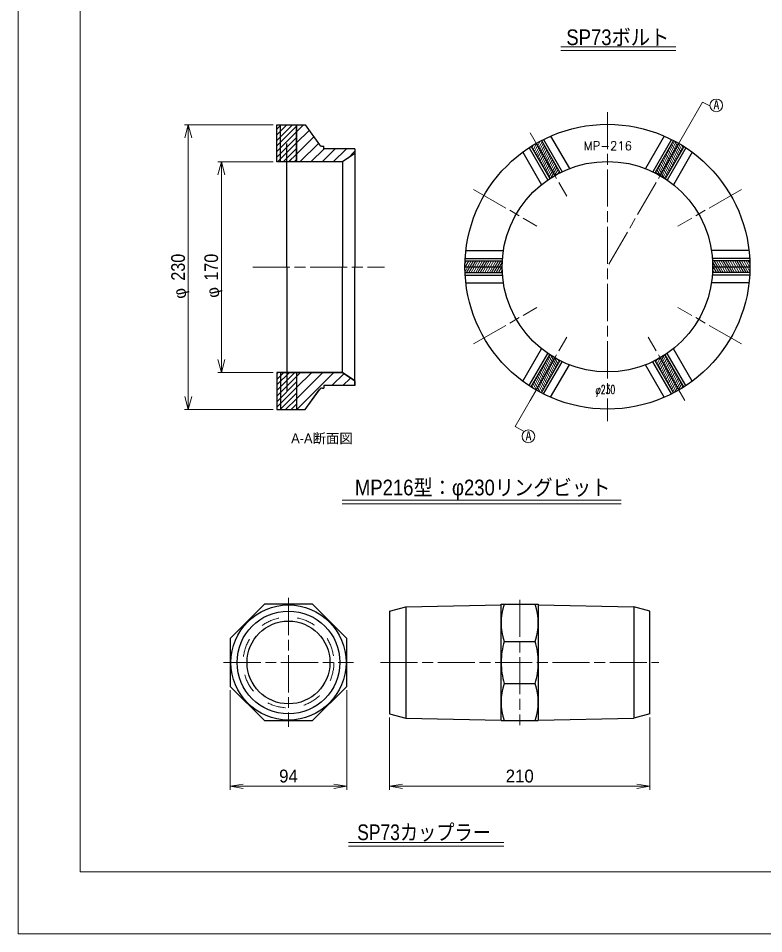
# Model space of a CAD drawing. Units: millimetres at full size, sheet at 1:2.5. Extents: x 6058 to 8158, y -37 to 1448.
# Drawn here: x 6058 to 6659, y -37 to 702 of the extents above; entities that cross this region are included whole.
import ezdxf
from ezdxf.enums import TextEntityAlignment as Align

# ---------------------------------------------------------------- set-up
doc = ezdxf.new("R2010")
doc.units = ezdxf.units.MM
doc.header["$LTSCALE"] = 2.5
for name, pattern in [('CHAIN', [18.5, 12, -1.5, 3.5, -1.5]), ('CHAIN_DOUBLE_DASH', [23.5, 12, -1.5, 3.5, -1.5, 3.5, -1.5]), ('DASHED_SPACED', [12, 6, -6])]:
    doc.linetypes.add(name, pattern=pattern)
for name, color, linetype, lineweight in [('1外形線', 7, 'Continuous', 30), ('2細い実線', 3, 'Continuous', 20), ('3隠れ線', 2, 'DASHED_SPACED', 13), ('4中心線', 1, 'CHAIN', 15), ('5想像線', 6, 'CHAIN_DOUBLE_DASH', 13), ('6寸法線', 4, 'Continuous', 13), ('7枠', 7, 'Continuous', 13)]:
    doc.layers.add(name, color=color, linetype=linetype, lineweight=lineweight)
doc.styles.add('@ＭＳ Ｐゴシック', font='')
doc.styles.add('simplex', font='')
doc.styles.add('ＭＳ ゴシック', font='')
doc.styles.add('ＭＳ Ｐゴシック', font='')
doc.styles.get('@ＭＳ Ｐゴシック').set_extended_font_data('@MS PGothic')
doc.styles.get('simplex').set_extended_font_data('simplex')
doc.styles.get('ＭＳ ゴシック').set_extended_font_data('MS Gothic')
doc.styles.get('ＭＳ Ｐゴシック').set_extended_font_data('MS PGothic')
pattern_1 = [(45, (5882.903, 453.65), (-2.24506, 2.24506), [])]

# ---------------------------------------------------------------- blocks, each defined once
blk = doc.blocks.new('open_arrow')
at = {"color": 0, "linetype": 'Continuous', "lineweight": -2}
blk.add_lwpolyline([(7.5, 1.25), (0, 0), (7.5, -1.25)], dxfattribs=at)

msp = doc.modelspace()

# ---------------------------------------------------------------- hatches: boundary and pattern name
at = {"layer": '2細い実線'}
h = msp.add_hatch(dxfattribs=at)
h.set_pattern_fill('USER', color=256, style=0, pattern_type=2)
h.set_pattern_definition(pattern_1)
h.paths.add_polyline_path([(6266.327, 616.153), (6282.227, 616.153), (6282.227, 586.153), (6266.327, 586.153)])
h = msp.add_hatch(dxfattribs=at)
h.set_pattern_fill('USER', color=256, style=0, pattern_type=2)
h.set_pattern_definition(pattern_1)
h.paths.add_polyline_path([(6266.327, 416.153), (6282.227, 416.153), (6282.227, 386.153), (6266.327, 386.153)])
h = msp.add_hatch(dxfattribs=at)
h.set_pattern_fill('USER', color=256, style=0, pattern_type=2)
h.set_pattern_definition([(45, (5882.903, 453.65), (-4.49013, 4.49013), [])])
h.paths.add_polyline_path([(6282.227, 386.153), (6289.227, 386.153), (6300.493, 401.992, -0.24273), (6302.937, 403.253), (6304.327, 403.253), (6304.327, 403.503), (6304.327, 405.503), (6329.327, 405.503), (6329.327, 409.253), (6319.327, 416.153), (6269.327, 416.153), (6269.327, 414.153), (6282.227, 414.153)])

# ---------------------------------------------------------------- linework, layer by layer
at = {"layer": '1外形線'}
for p, q in [((6266.327, 588.153), (6266.327, 616.153)), ((6266.327, 616.153), (6289.227, 616.153)), ((6269.327, 586.153), (6269.327, 616.153)), ((6282.227, 588.153), (6282.227, 616.153)), ((6289.227, 616.153), (6300.671, 600.064)), ((6487.298, 606.983), (6502.407, 580.812)), ((6487.298, 606.983), (6502.407, 580.812)), ((6579.001, 606.983), (6563.891, 580.812)), ((6475.649, 601.158), (6490.649, 575.178)), ((6479.812, 603.448), (6494.763, 577.553)), ((6481.594, 604.362), (6496.629, 578.32)), ((6584.704, 604.362), (6569.669, 578.32)), ((6586.486, 603.448), (6571.535, 577.553)), ((6575.649, 575.178), (6590.649, 601.158)), ((6303.115, 598.803), (6304.327, 598.803)), ((6304.327, 596.803), (6304.327, 598.803)), ((6329.327, 596.803), (6304.327, 596.803)), ((6329.327, 593.053), (6319.327, 586.153)), ((6329.327, 596.803), (6329.327, 501.153)), ((6464.781, 593.983), (6479.891, 567.812)), ((6464.781, 593.983), (6479.891, 567.812)), ((6469.903, 597.612), (6484.938, 571.57)), ((6471.585, 598.698), (6486.535, 572.803)), ((6594.714, 598.698), (6579.763, 572.803)), ((6596.396, 597.612), (6581.361, 571.57)), ((6601.517, 593.983), (6586.407, 567.812)), ((6319.327, 586.153), (6269.327, 586.153)), ((6274.327, 501.153), (6274.327, 586.153)), ((6319.327, 586.153), (6319.327, 501.153)), ((6486.535, 572.803), (6494.763, 577.553)), ((6579.763, 572.803), (6571.535, 577.553)), ((6418.929, 514.566), (6449.149, 514.566)), ((6647.369, 514.566), (6617.149, 514.566)), ((6418.247, 506.316), (6448.149, 506.316)), ((6418.347, 508.316), (6448.418, 508.316)), ((6448.149, 496.816), (6448.149, 506.316)), ((6647.951, 508.316), (6617.881, 508.316)), ((6648.051, 506.316), (6618.149, 506.316)), ((6618.149, 496.816), (6618.149, 506.316)), ((6274.327, 501.153), (6274.327, 416.153)), ((6319.327, 416.153), (6319.327, 501.153)), ((6329.327, 405.503), (6329.327, 501.153)), ((6418.149, 501.566), (6448.149, 501.566)), ((6418.247, 496.816), (6448.149, 496.816)), ((6618.149, 501.566), (6648.149, 501.566)), ((6648.051, 496.816), (6618.149, 496.816)), ((6418.347, 494.816), (6448.418, 494.816)), ((6418.929, 488.566), (6449.149, 488.566)), ((6647.369, 488.566), (6617.149, 488.566)), ((6647.951, 494.816), (6617.881, 494.816)), ((6464.781, 409.148), (6479.891, 435.319)), ((6469.904, 405.522), (6484.938, 431.561)), ((6471.586, 404.435), (6486.535, 430.328)), ((6494.763, 425.578), (6486.535, 430.328)), ((6579.763, 430.328), (6571.535, 425.578)), ((6594.714, 404.433), (6579.763, 430.328)), ((6596.396, 405.519), (6581.361, 431.561)), ((6601.517, 409.148), (6586.407, 435.319)), ((6475.651, 401.975), (6490.649, 427.953)), ((6479.813, 399.685), (6494.763, 425.578)), ((6481.595, 398.772), (6496.629, 424.811)), ((6487.298, 396.148), (6502.407, 422.319)), ((6579.001, 396.148), (6563.891, 422.319)), ((6584.704, 398.769), (6569.669, 424.811)), ((6586.486, 399.683), (6571.535, 425.578)), ((6575.649, 427.953), (6590.649, 401.973)), ((6266.327, 416.153), (6266.327, 386.153)), ((6282.227, 416.153), (6266.327, 416.153)), ((6319.327, 416.153), (6269.327, 416.153)), ((6269.327, 416.153), (6269.327, 386.153)), ((6269.327, 416.153), (6282.227, 416.153)), ((6282.227, 416.153), (6282.227, 386.153)), ((6329.327, 409.253), (6319.327, 416.153)), ((6289.227, 386.153), (6300.493, 401.992)), ((6303.115, 403.503), (6304.327, 403.503)), ((6304.327, 405.503), (6304.327, 403.503)), ((6329.327, 405.503), (6304.327, 405.503)), ((6266.327, 386.153), (6289.227, 386.153)), ((6357.333, 223.428), (6370.333, 226.928)), ((6357.333, 223.428), (6357.333, 181.928)), ((6370.333, 226.928), (6447.333, 228.428)), ((6370.333, 226.928), (6370.333, 136.928)), ((6447.333, 228.928), (6477.333, 228.928)), ((6447.333, 134.928), (6447.333, 228.928)), ((6477.333, 228.928), (6477.333, 134.928)), ((6477.333, 228.428), (6554.333, 226.928)), ((6567.333, 223.428), (6554.333, 226.928)), ((6554.333, 226.928), (6554.333, 136.928)), ((6567.333, 140.428), (6567.333, 223.428)), ((6449.833, 198.928), (6474.833, 198.928)), ((6357.333, 181.928), (6357.333, 140.428)), ((6449.833, 164.928), (6474.833, 164.928)), ((6357.333, 140.428), (6370.333, 136.928)), ((6370.333, 136.928), (6447.333, 135.428)), ((6447.333, 135.428), (6447.333, 134.928)), ((6447.333, 134.928), (6477.333, 134.928)), ((6477.333, 135.428), (6554.333, 136.928)), ((6477.333, 135.428), (6477.333, 134.928)), ((6567.333, 140.428), (6554.333, 136.928))]:
    msp.add_line(p, q, dxfattribs=at)
at = {"layer": '1外形線', "linetype": 'DASHED_SPACED'}
for p, q in [((6274.327, 586.153), (6274.327, 616.153)), ((6274.327, 416.153), (6274.327, 386.153))]:
    msp.add_line(p, q, dxfattribs=at)
at = {"layer": '1外形線'}
for points in [[(6266.327, 616.153), (6282.227, 616.153), (6282.227, 586.153), (6266.327, 586.153)], [(6256.243, 228.928), (6228.711, 201.396), (6228.711, 162.46), (6256.243, 134.928), (6295.18, 134.928), (6322.711, 162.46), (6322.711, 201.396), (6295.18, 228.928)]]:
    msp.add_lwpolyline(points, close=True, dxfattribs=at)
for points in [[(6269.327, 416.153), (6319.327, 416.153), (6329.327, 409.253), (6329.327, 405.503)], [(6282.227, 386.153), (6289.227, 386.153), (6300.671, 402.242)]]:
    msp.add_lwpolyline(points, dxfattribs=at)
for centre, radius in [((6533.149, 501.566), 115), ((6533.149, 501.566), 85), ((6275.711, 181.928), 46.5), ((6275.711, 181.928), 41.5), ((6275.711, 181.928), 33.45)]:
    msp.add_circle(centre, radius, dxfattribs=at)
for centre, radius, start, end in [((6303.115, 601.803), 3, 215.42319, 270), ((6303.115, 400.503), 3, 90, 144.57681), ((6493.583, 213.928), 46.25, 161.07536, 198.92464), ((6431.083, 213.928), 46.25, 341.07536, 18.92464), ((6506.383, 181.928), 59.05, 163.26823, 180), ((6418.283, 181.928), 59.05, 0, 16.73177), ((6506.383, 181.928), 59.05, 180, 196.73177), ((6418.283, 181.928), 59.05, 343.26823, 0), ((6493.583, 149.928), 46.25, 161.07536, 198.92464), ((6431.083, 149.928), 46.25, 341.07536, 18.92464)]:
    msp.add_arc(centre, radius, start, end, dxfattribs=at)
at = {"layer": '2細い実線'}
for p, q in [((6282.227, 610.507), (6287.873, 616.153)), ((6282.227, 601.527), (6292.397, 611.697)), ((6282.227, 592.547), (6296.129, 606.449)), ((6284.814, 586.153), (6299.862, 601.201)), ((6472.197, 597.638), (6473.493, 599.882)), ((6473.114, 596.05), (6476.267, 601.513)), ((6474.03, 594.463), (6478.957, 602.996)), ((6474.947, 592.875), (6480.431, 602.375)), ((6475.863, 591.288), (6481.348, 600.788)), ((6476.78, 589.7), (6482.265, 599.2)), ((6589.518, 589.7), (6584.034, 599.2)), ((6590.435, 591.288), (6584.95, 600.788)), ((6591.352, 592.875), (6585.867, 602.375)), ((6592.268, 594.463), (6587.341, 602.996)), ((6593.185, 596.05), (6590.031, 601.513)), ((6594.101, 597.638), (6592.805, 599.882)), ((6293.794, 586.153), (6304.444, 596.803)), ((6302.774, 586.153), (6313.424, 596.803)), ((6311.755, 586.153), (6322.405, 596.803)), ((6323.868, 589.286), (6329.327, 594.746)), ((6477.696, 588.113), (6483.181, 597.613)), ((6478.613, 586.525), (6484.098, 596.025)), ((6479.529, 584.938), (6485.014, 594.438)), ((6480.446, 583.35), (6485.931, 592.85)), ((6585.852, 583.35), (6580.367, 592.85)), ((6586.769, 584.938), (6581.284, 594.438)), ((6587.685, 586.525), (6582.201, 596.025)), ((6588.602, 588.113), (6583.117, 597.613)), ((6275.834, 586.153), (6277.834, 588.153)), ((6481.362, 581.763), (6486.847, 591.263)), ((6482.279, 580.175), (6487.764, 589.675)), ((6483.196, 578.588), (6488.68, 588.088)), ((6484.112, 577), (6489.597, 586.5)), ((6485.029, 575.413), (6490.513, 584.913)), ((6581.27, 575.413), (6575.785, 584.913)), ((6582.186, 577), (6576.701, 586.5)), ((6583.103, 578.588), (6577.618, 588.088)), ((6584.019, 580.175), (6578.534, 589.675)), ((6584.936, 581.763), (6579.451, 591.263)), ((6485.945, 573.825), (6491.43, 583.325)), ((6487.514, 573.368), (6492.347, 581.738)), ((6490.264, 574.955), (6493.263, 580.15)), ((6493.013, 576.543), (6494.18, 578.563)), ((6573.285, 576.543), (6572.119, 578.563)), ((6576.034, 574.955), (6573.035, 580.15)), ((6578.784, 573.368), (6573.952, 581.738)), ((6580.353, 573.825), (6574.868, 583.325)), ((6421.305, 506.316), (6418.151, 500.853)), ((6419.472, 506.316), (6418.176, 504.071)), ((6423.138, 506.316), (6418.211, 497.782)), ((6424.971, 506.316), (6419.487, 496.816)), ((6426.804, 506.316), (6421.32, 496.816)), ((6428.638, 506.316), (6423.153, 496.816)), ((6430.471, 506.316), (6424.986, 496.816)), ((6432.304, 506.316), (6426.819, 496.816)), ((6434.137, 506.316), (6428.652, 496.816)), ((6435.97, 506.316), (6430.485, 496.816)), ((6437.803, 506.316), (6432.318, 496.816)), ((6439.636, 506.316), (6434.151, 496.816)), ((6441.469, 506.316), (6435.984, 496.816)), ((6443.302, 506.316), (6437.817, 496.816)), ((6445.135, 506.316), (6439.651, 496.816)), ((6446.968, 506.316), (6441.484, 496.816)), ((6448.149, 505.185), (6443.317, 496.816)), ((6618.149, 505.185), (6622.981, 496.816)), ((6619.33, 506.316), (6624.815, 496.816)), ((6621.163, 506.316), (6626.648, 496.816)), ((6622.996, 506.316), (6628.481, 496.816)), ((6624.829, 506.316), (6630.314, 496.816)), ((6626.662, 506.316), (6632.147, 496.816)), ((6628.495, 506.316), (6633.98, 496.816)), ((6630.328, 506.316), (6635.813, 496.816)), ((6632.161, 506.316), (6637.646, 496.816)), ((6633.994, 506.316), (6639.479, 496.816)), ((6635.828, 506.316), (6641.312, 496.816)), ((6637.661, 506.316), (6643.145, 496.816)), ((6639.494, 506.316), (6644.979, 496.816)), ((6641.327, 506.316), (6646.812, 496.816)), ((6643.16, 506.316), (6648.087, 497.782)), ((6644.993, 506.316), (6648.147, 500.853)), ((6646.826, 506.316), (6648.122, 504.071)), ((6448.149, 502.01), (6445.15, 496.816)), ((6448.149, 498.835), (6446.983, 496.816)), ((6618.149, 502.01), (6621.148, 496.816)), ((6618.149, 498.835), (6619.315, 496.816)), ((6485.945, 429.306), (6491.43, 419.806)), ((6487.514, 429.763), (6492.347, 421.393)), ((6578.784, 429.763), (6573.952, 421.393)), ((6580.353, 429.306), (6574.868, 419.806)), ((6482.279, 422.956), (6487.764, 413.456)), ((6483.196, 424.543), (6488.68, 415.043)), ((6484.112, 426.131), (6489.597, 416.631)), ((6485.029, 427.718), (6490.513, 418.218)), ((6490.264, 428.176), (6493.263, 422.981)), ((6493.013, 426.588), (6494.18, 424.568)), ((6573.285, 426.588), (6572.119, 424.568)), ((6576.034, 428.176), (6573.035, 422.981)), ((6581.27, 427.718), (6575.785, 418.218)), ((6582.186, 426.131), (6576.701, 416.631)), ((6583.103, 424.543), (6577.618, 415.043)), ((6584.019, 422.956), (6578.534, 413.456)), ((6477.696, 415.018), (6483.181, 405.518)), ((6478.613, 416.606), (6484.098, 407.106)), ((6479.529, 418.193), (6485.014, 408.693)), ((6480.446, 419.781), (6485.931, 410.281)), ((6481.362, 421.368), (6486.847, 411.868)), ((6584.936, 421.368), (6579.451, 411.868)), ((6585.852, 419.781), (6580.367, 410.281)), ((6586.769, 418.193), (6581.284, 408.693)), ((6587.685, 416.606), (6582.201, 407.106)), ((6588.602, 415.018), (6583.117, 405.518)), ((6473.114, 407.081), (6476.264, 401.623)), ((6474.03, 408.668), (6478.954, 400.14)), ((6474.947, 410.256), (6480.431, 400.756)), ((6475.863, 411.843), (6481.348, 402.343)), ((6476.78, 413.431), (6482.265, 403.931)), ((6589.518, 413.431), (6584.034, 403.931)), ((6590.435, 411.843), (6584.95, 402.343)), ((6591.352, 410.256), (6585.867, 400.756)), ((6592.268, 408.668), (6587.341, 400.135)), ((6593.185, 407.081), (6590.031, 401.618)), ((6472.197, 405.493), (6473.49, 403.255)), ((6594.101, 405.493), (6592.805, 403.249))]:
    msp.add_line(p, q, dxfattribs=at)
at = {"layer": '3隠れ線'}
msp.add_circle((6275.711, 181.928), 36.65, dxfattribs=at)
at = {"layer": '4中心線'}
for p, q in [((6533.149, 626.372), (6533.149, 376.759)), ((6470.746, 609.652), (6500.309, 558.447)), ((6595.553, 609.652), (6533.149, 501.566)), ((6425.063, 563.969), (6476.268, 534.406)), ((6641.235, 563.969), (6590.03, 534.406)), ((6246.894, 501.153), (6353.064, 501.153)), ((6425.063, 439.162), (6476.268, 468.725)), ((6641.235, 439.162), (6590.03, 468.725)), ((6470.746, 393.48), (6500.309, 444.685)), ((6595.553, 393.48), (6565.989, 444.685)), ((6275.711, 234.013), (6275.711, 129.843)), ((6462.333, 232.491), (6462.333, 131.366)), ((6223.371, 181.928), (6328.051, 181.928)), ((6349.946, 181.928), (6574.72, 181.928))]:
    msp.add_line(p, q, dxfattribs=at)
at = {"layer": '5想像線'}
for p, q in [((6300.671, 600.064), (6301.568, 598.803)), ((6303.115, 598.803), (6301.568, 598.803)), ((6300.671, 402.242), (6301.568, 403.503)), ((6303.115, 403.503), (6301.568, 403.503))]:
    msp.add_line(p, q, dxfattribs=at)
at = {"layer": '6寸法線'}
for p, q in [((6495.433, 679.112), (6588.199, 679.112)), ((6495.433, 676.112), (6588.199, 676.112)), ((6595.553, 609.652), (6609.876, 634.511)), ((6609.87, 634.514), (6615.868, 631.375)), ((6263.327, 616.153), (6191.821, 616.153)), ((6192.007, 605.653), (6194.821, 616.153)), ((6194.821, 616.153), (6197.634, 605.653)), ((6194.821, 616.153), (6194.821, 605.653)), ((6194.821, 396.653), (6194.821, 605.653)), ((6263.327, 586.153), (6218.568, 586.153)), ((6218.754, 575.653), (6221.568, 586.153)), ((6221.568, 586.153), (6224.381, 575.653)), ((6221.568, 586.153), (6221.568, 575.653)), ((6221.568, 575.653), (6221.568, 426.653)), ((6221.568, 416.153), (6218.754, 426.653)), ((6224.381, 426.653), (6221.568, 416.153)), ((6221.568, 416.153), (6221.568, 426.653)), ((6263.327, 416.153), (6218.568, 416.153)), ((6194.821, 386.153), (6192.007, 396.653)), ((6197.634, 396.653), (6194.821, 386.153)), ((6194.821, 386.153), (6194.821, 396.653)), ((6470.746, 393.48), (6458.669, 372.619)), ((6263.327, 386.153), (6191.821, 386.153)), ((6458.669, 372.619), (6465.26, 368.814)), ((6318.94, 312.921), (6544.086, 312.921)), ((6318.94, 309.921), (6544.086, 309.921)), ((6228.711, 159.46), (6228.711, 78.928)), ((6322.711, 159.46), (6322.711, 78.928)), ((6357.333, 137.428), (6357.333, 78.928)), ((6567.333, 137.428), (6567.333, 78.928)), ((6228.711, 81.928), (6322.711, 81.928)), ((6357.333, 81.928), (6567.333, 81.928)), ((6324.202, 36.578), (6449.424, 36.578)), ((6324.202, 33.578), (6449.424, 33.578))]:
    msp.add_line(p, q, dxfattribs=at)
for centre in [(6620.979, 631.791), (6469.346, 364.568)]:
    msp.add_circle(centre, 5.128, dxfattribs=at)
at = {"layer": '7枠'}
for p, q in [((6057.65, 1447.859), (6057.65, -37.141)), ((6107.65, 1397.859), (6107.65, 12.859)), ((6107.65, 12.859), (8107.65, 12.859)), ((6057.65, -37.141), (8157.65, -37.141))]:
    msp.add_line(p, q, dxfattribs=at)

# ---------------------------------------------------------------- block references
at = {"layer": '6寸法線', "xscale": 1.4, "yscale": 1.4}
for p in [(6228.711, 81.928), (6357.333, 81.928)]:
    msp.add_blockref('open_arrow', p, dxfattribs=at)
at = {"layer": '6寸法線', "xscale": 1.4, "yscale": 1.4, "rotation": 180}
for p in [(6322.711, 81.928), (6567.333, 81.928)]:
    msp.add_blockref('open_arrow', p, dxfattribs=at)

# ---------------------------------------------------------------- texts
at = {"layer": '6寸法線', "color": 7}
for s, height, style, width, p in [('SP73ボルト', 12.67, 'ＭＳ Ｐゴシック', 0.9, (6541.513, 686.871)), ('φ230', 6.965, 'simplex', 0.65, (6531.443, 402.292)), ('MP216型：φ230リングビット', 12.67, 'ＭＳ Ｐゴシック', 0.9, (6432.427, 323.233)), ('SP73カップラー', 12.67, 'ＭＳ Ｐゴシック', 0.85, (6385.112, 44.766))]:
    msp.add_text(s, height=height, dxfattribs=dict(at, style=style, width=width)).set_placement(p, align=Align.MIDDLE_CENTER)
at = {"layer": '6寸法線', "style": 'ＭＳ ゴシック'}
for p in [(6618.635, 635.862), (6467.034, 368.562)]:
    msp.add_text('A', height=7.121, dxfattribs=at).set_placement(p, align=Align.TOP_LEFT)
at = {"layer": '6寸法線', "color": 7, "style": 'simplex'}
msp.add_text('MP-216', height=6.965, dxfattribs=at).set_placement((6533.476, 599.202), align=Align.MIDDLE_CENTER)
at = {"layer": '6寸法線', "color": 7, "style": '@ＭＳ Ｐゴシック', "width": 0.9}
for s, p in [('230', (6186.571, 501.153)), ('170', (6213.318, 501.153))]:
    msp.add_text(s, height=11.05, rotation=90, dxfattribs=at).set_placement(p, align=Align.MIDDLE_CENTER)
at = {"layer": '6寸法線', "color": 7, "style": 'ＭＳ Ｐゴシック', "width": 1.05}
for p in [(6196.541, 477.315), (6223.249, 478.081)]:
    msp.add_text('φ', height=9.675, rotation=102.908, dxfattribs=at).set_placement(p, align=Align.BOTTOM_LEFT)
at = {"layer": '6寸法線', "color": 7, "style": 'ＭＳ Ｐゴシック'}
msp.add_text('A-A断面図', height=7.918, dxfattribs=at).set_placement((6277.861, 356.573), align=Align.BOTTOM_LEFT)
at = {"layer": '6寸法線', "style": 'ＭＳ Ｐゴシック'}
for s, p in [('94', (6275.711, 90.178)), ('210', (6462.333, 90.178))]:
    msp.add_text(s, height=10.39, dxfattribs=at).set_placement(p, align=Align.MIDDLE_CENTER)

doc.saveas('drawing.dxf')
